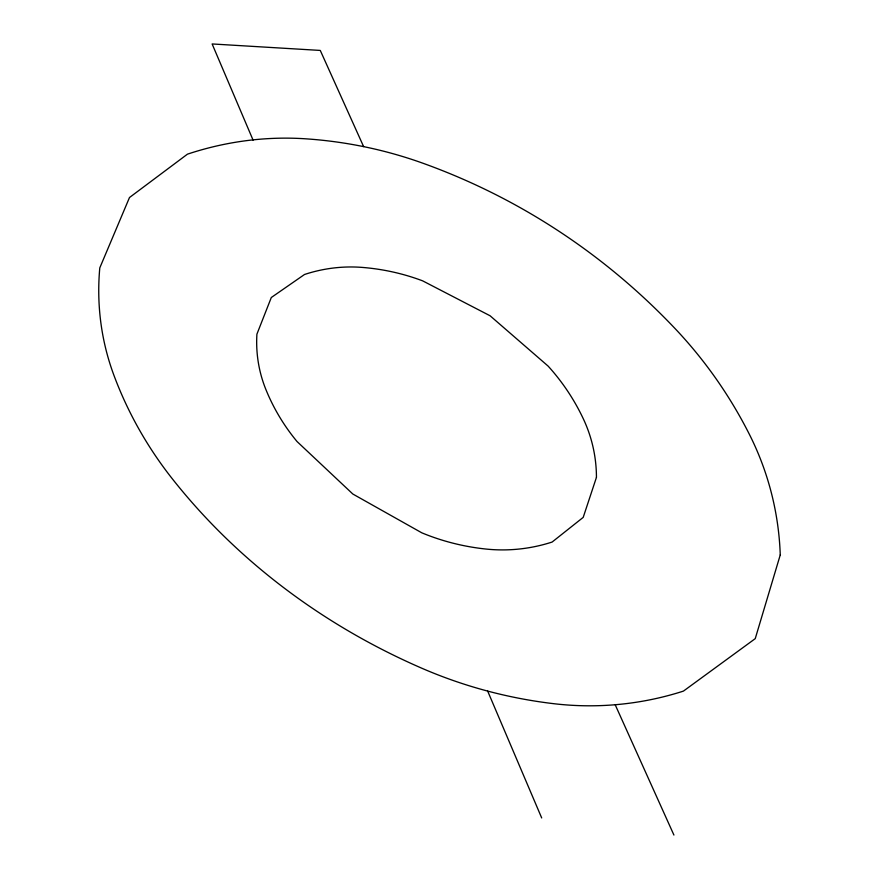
<?xml version="1.0" encoding="UTF-8"?>
<svg xmlns="http://www.w3.org/2000/svg" width="879" height="879" viewBox="0 0 879 879"><rect width="100%" height="100%" fill="white"/><g stroke="black" fill="none" stroke-linecap="round" stroke-linejoin="round"><path stroke-width="1.32" d="M363.631 146.628L320.275 50.433L212.125 43.95L253.097 140.157M615.19 704.738L673.918 835.05M487.669 691.081L541.695 817.953M780.255 554.924L755.237 638.648L683.433 691.103A293.718 281.269 -2 0 1 553.605 703.672A449.4 418.085 -4.4 0 1 421.338 668.018A666.128 595.698 -2.5 0 1 172.438 478.956A440.016 405.549 -11.1 0 1 113.984 375.465A279.621 259.096 -21.9 0 1 99.788 267.886L129.488 197.522L187.447 154.166A304.145 285.433 -36 0 1 306.09 138.838A464.354 440.357 -49.8 0 1 423.074 163.285A751.325 694.849 -69.1 0 1 674.611 328.087A472.858 456.432 -57.4 0 1 749.249 434.072A297.421 293.114 -24.3 0 1 780.255 554.924M596.445 477.396L583.206 517.379L552.122 542.046A153.858 147.178 -12.6 0 1 485.845 549.034A224.497 211.905 -11.5 0 1 421.799 532.817L352.853 494.042L297.025 441.522A222.321 208.499 -15.2 0 1 265.876 389.485A141.783 133.223 -22.1 0 1 256.91 334.163L271.303 297.509L304.53 274.479A143.145 135.421 -29.5 0 1 362.434 267.425A227.826 217.783 -36.5 0 1 422.667 280.862L490.097 315.781L548.111 366.093A229.683 221.827 -36.3 0 1 583.293 418.767A146.211 141.673 -22.8 0 1 596.445 477.396"/></g></svg>
